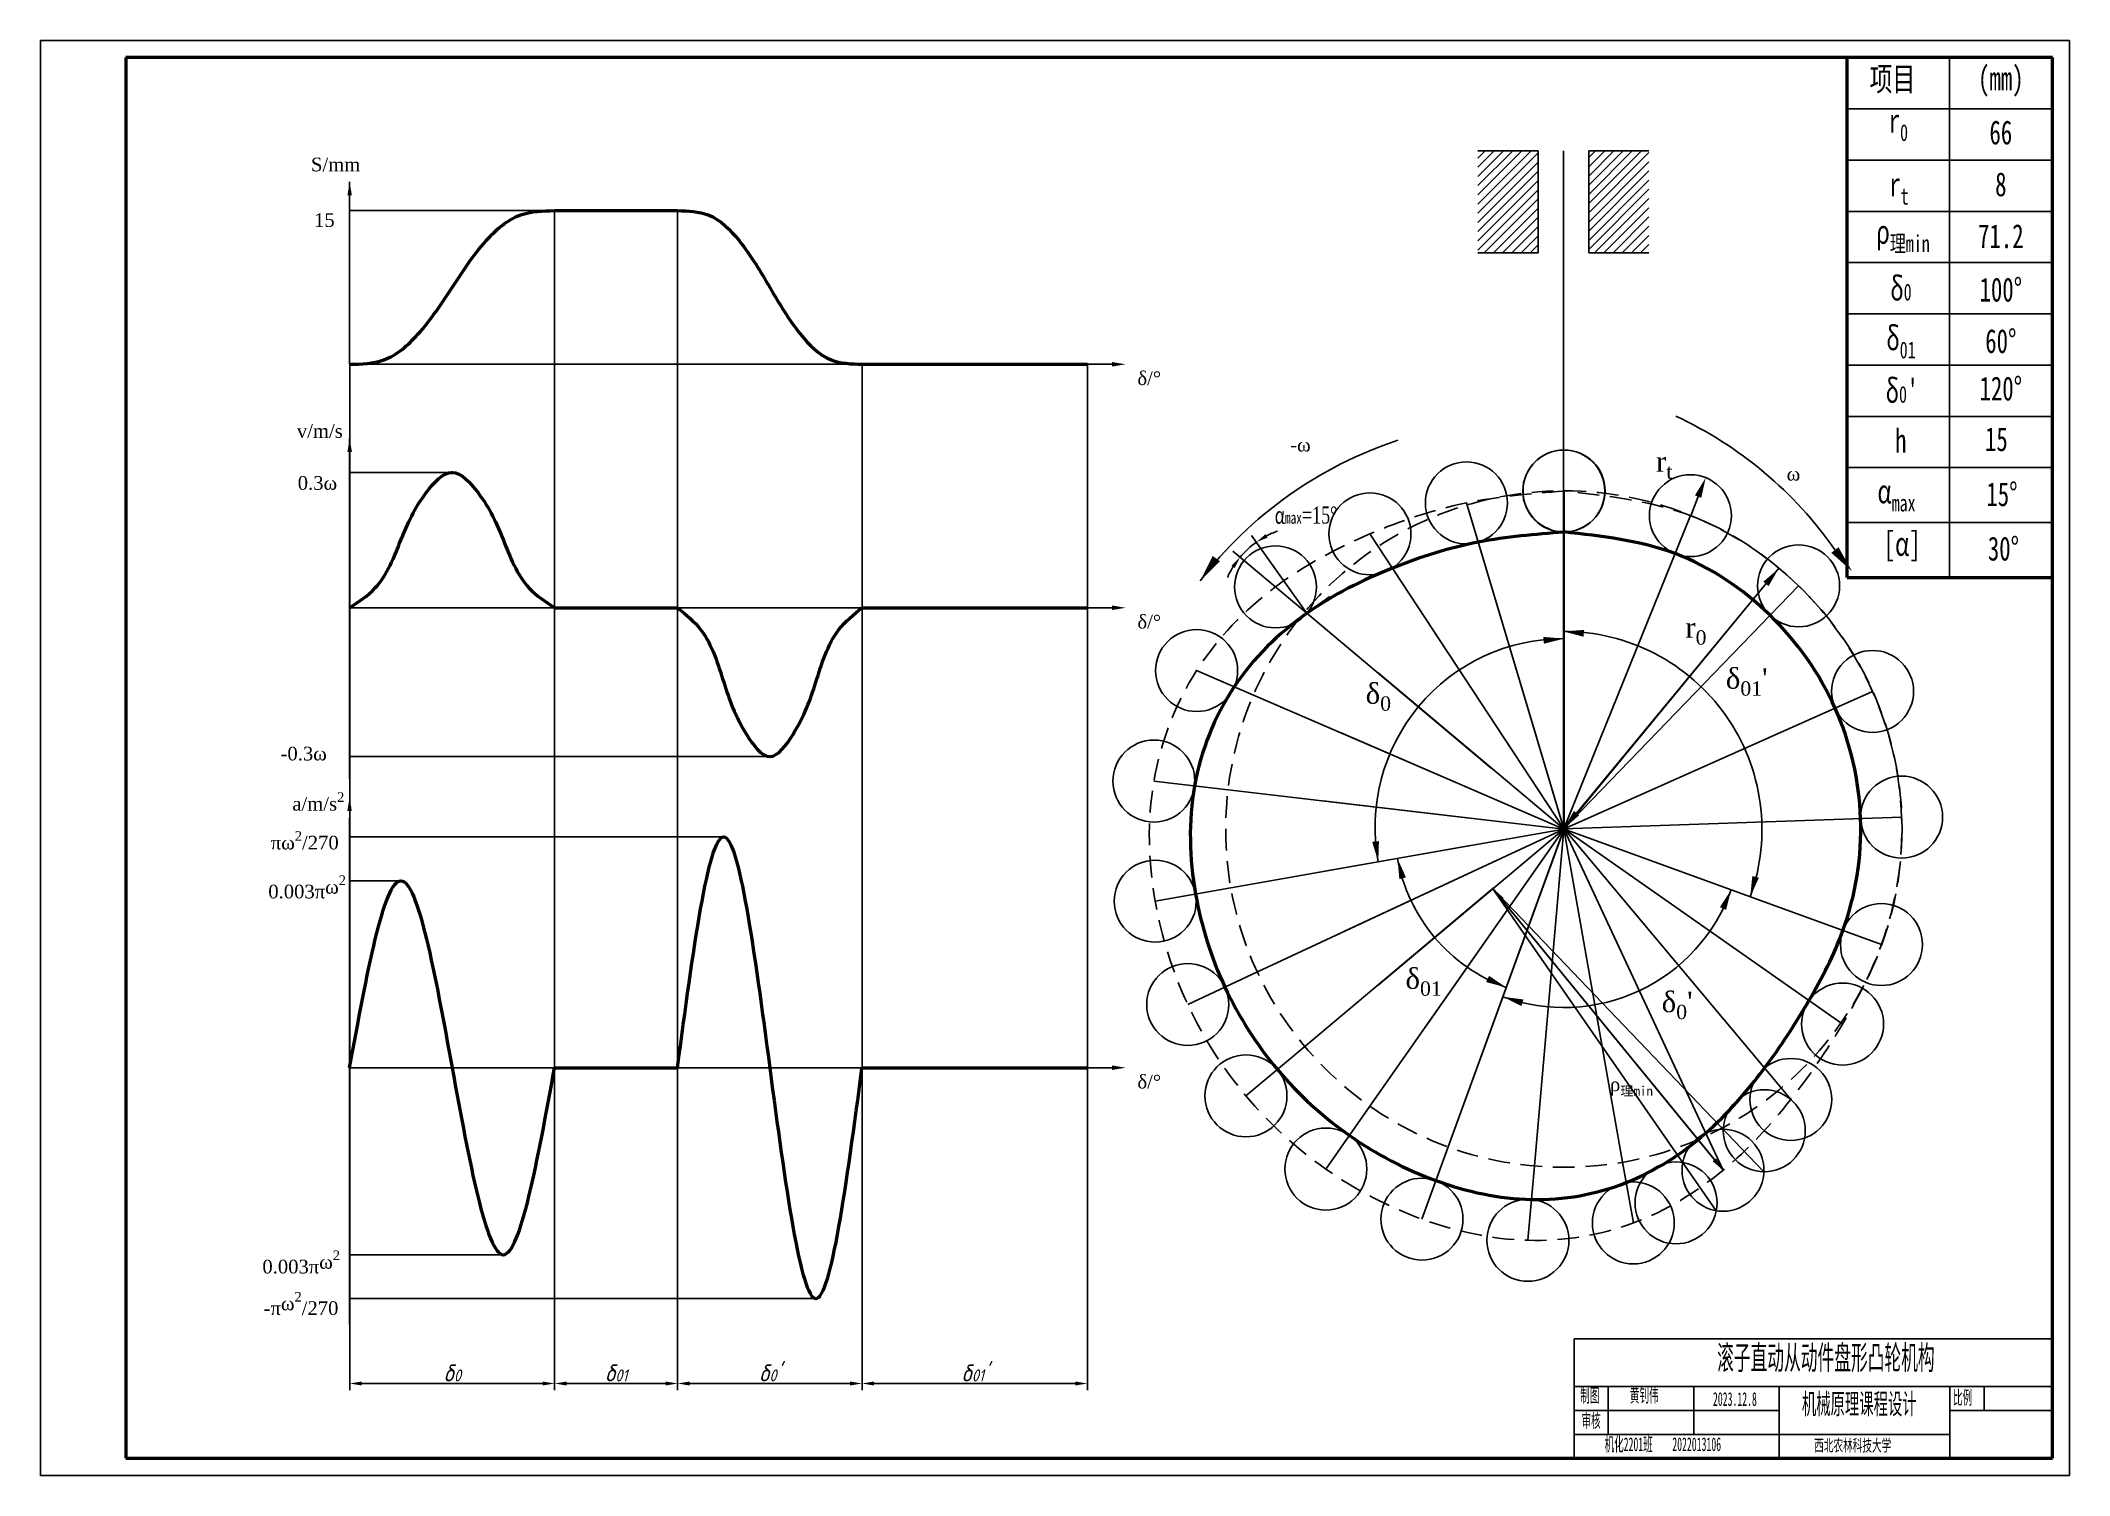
# Model space of a CAD drawing. Header units: millimetres. Extents: x 5611278 to 5611872, y 2504701 to 2505121.
import ezdxf
from ezdxf import colors
from ezdxf.entities.mleader import LeaderData, LeaderLine
from ezdxf.math import Vec2, Vec3

# ---------------------------------------------------------------- set-up
doc = ezdxf.new("R2010")
doc.units = ezdxf.units.MM
doc.linetypes.add('DASHED2', pattern=[9.525, 6.35, -3.175])
doc.layers.add('粗实线', color=7, linetype='Continuous', lineweight=50)
doc.layers.add('细实线', color=7, linetype='Continuous')
doc.layers.add('虚线', color=7, linetype='DASHED2')
doc.styles.get("Standard").update_dxf_attribs({"font": 'arial.ttf'})
doc.styles.add('字母和数字', font='gbeitc.shx', dxfattribs={"width": 0.7, "height": 5})
doc.styles.add('尺寸4', font='times.ttf', dxfattribs={"height": 4})
doc.styles.add('工图', font='', dxfattribs={"width": 0.7})
doc.styles.add('汉字', font='', dxfattribs={"width": 0.7})
doc.styles.get('工图').set_extended_font_data('HYSWLongFangSong')
doc.styles.get('汉字').set_extended_font_data('SimSun')
doc.dimstyles.new('直线', dxfattribs={"dimtxt": 5, "dimasz": 3.5, "dimexe": 2, "dimexo": 0, "dimtad": 1, "dimtxsty": '字母和数字', "dimcen": 2.5, "dimadec": 0, "dimazin": 0, "dimtfac": 1, "dimtmove": 0, "dimatfit": 3, "dimfxl": 1, "dimarcsym": 0})
pattern_1 = [(45, (-9165.804, 9806.847), (-1.34703841816, 1.34703841816), [])]

# ---------------------------------------------------------------- blocks, each defined once
blk = doc.blocks.new('*U19')
at = {"layer": '细实线'}
for p, q in [((65.83, 16.55), (-4.13, 4.21)), ((38.5, 11.73), (-31.67, -0.64)), ((-31.67, -0.64), (-53.83, -4.55))]:
    blk.add_line(p, q, dxfattribs=at)
blk.add_circle((-53.83, -4.55), 12, dxfattribs=at)
blk = doc.blocks.new('*U20')
at = {"layer": '细实线', "color": 0, "linetype": 'ByBlock', "lineweight": -2, "transparency": 16777216}
blk.add_blockref('*U19', (8431069.04, 3742585.31), dxfattribs=at)
for p, rotation in [((8431075.56, 3742568.84), 14.99999999999994), ((8431086.13, 3742554.62), 29.99999999999991), ((8431100.02, 3742543.62), 44.99999999999996), ((8431116.29, 3742536.58), 59.99999999999994)]:
    blk.add_blockref('*U19', p, dxfattribs=dict(at, rotation=rotation))
blk = doc.blocks.new('*U21')
at = {"layer": '细实线'}
blk.add_line((-52.54, 22.95), (40.54, -10.95), dxfattribs=at)
blk.add_circle((40.54, -10.95), 12, dxfattribs=at)
blk = doc.blocks.new('*U22')
at = {"layer": '细实线', "color": 0, "linetype": 'ByBlock', "lineweight": -2, "transparency": 16777216}
for p, rotation in [((8431138.42, 3742658.96), 109.9999999999998), ((8431159.55, 3742653.47), 87.99999999999982), ((8431177.08, 3742640.48), 65.99999999999987), ((8431188.47, 3742621.86), 43.99999999999986), ((8431192.05, 3742600.33), 21.99999999999988)]:
    blk.add_blockref('*U21', p, dxfattribs=dict(at, rotation=rotation))
blk.add_blockref('*U21', (8431187.3, 3742579.02), dxfattribs=at)
blk = doc.blocks.new('*D23')
at = {"layer": 'Defpoints', "color": 0, "transparency": 16777216}
for p in [(5611368.57, 2505026.72), (5611428.57, 2505026.72), (5611428.57, 2504728.38)]:
    blk.add_point(p, dxfattribs=at)
at = {"layer": '细实线', "color": 0, "lineweight": -2, "transparency": 16777216}
for p, q in [((5611368.57, 2505026.72), (5611368.57, 2504726.38)), ((5611428.57, 2505026.72), (5611428.57, 2504726.38)), ((5611372.07, 2504728.38), (5611425.07, 2504728.38))]:
    blk.add_line(p, q, dxfattribs=at)
at = {"layer": '细实线', "color": 0, "transparency": 16777216}
for points in [[(5611372.07, 2504728.96), (5611372.07, 2504727.79), (5611368.57, 2504728.38)], [(5611425.07, 2504728.96), (5611425.07, 2504727.79), (5611428.57, 2504728.38)]]:
    blk.add_solid(points, dxfattribs=at)
at = {"layer": '细实线', "color": 0, "transparency": 16777216, "insert": (5611398.57, 2504731.5), "char_height": 5, "attachment_point": 5, "style": '字母和数字'}
blk.add_mtext('{\\W1;δ\\H0.7x;\\S^ 0;}', dxfattribs=at)
blk = doc.blocks.new('*D24')
at = {"layer": 'Defpoints', "color": 0, "transparency": 16777216}
for p in [(5611428.57, 2505026.72), (5611464.57, 2505026.72), (5611464.57, 2504728.38)]:
    blk.add_point(p, dxfattribs=at)
at = {"layer": '细实线', "color": 0, "lineweight": -2, "transparency": 16777216}
for p, q in [((5611428.57, 2505026.72), (5611428.57, 2504726.38)), ((5611464.57, 2505026.72), (5611464.57, 2504726.38)), ((5611432.07, 2504728.38), (5611461.07, 2504728.38))]:
    blk.add_line(p, q, dxfattribs=at)
at = {"layer": '细实线', "color": 0, "transparency": 16777216}
for points in [[(5611432.07, 2504728.96), (5611432.07, 2504727.79), (5611428.57, 2504728.38)], [(5611461.07, 2504728.96), (5611461.07, 2504727.79), (5611464.57, 2504728.38)]]:
    blk.add_solid(points, dxfattribs=at)
at = {"layer": '细实线', "color": 0, "transparency": 16777216, "insert": (5611446.57, 2504731.5), "char_height": 5, "attachment_point": 5, "style": '字母和数字'}
blk.add_mtext('{\\W1;δ\\H0.7x;\\S^ 01;}', dxfattribs=at)
blk = doc.blocks.new('*D25')
at = {"layer": 'Defpoints', "color": 0, "transparency": 16777216}
for p in [(5611464.57, 2505026.72), (5611518.57, 2505026.72), (5611518.57, 2504728.38)]:
    blk.add_point(p, dxfattribs=at)
at = {"layer": '细实线', "color": 0, "lineweight": -2, "transparency": 16777216}
for p, q in [((5611464.57, 2505026.72), (5611464.57, 2504726.38)), ((5611518.57, 2505026.72), (5611518.57, 2504726.38)), ((5611468.07, 2504728.38), (5611515.07, 2504728.38))]:
    blk.add_line(p, q, dxfattribs=at)
at = {"layer": '细实线', "color": 0, "transparency": 16777216}
for points in [[(5611468.07, 2504728.96), (5611468.07, 2504727.79), (5611464.57, 2504728.38)], [(5611515.07, 2504728.96), (5611515.07, 2504727.79), (5611518.57, 2504728.38)]]:
    blk.add_solid(points, dxfattribs=at)
at = {"layer": '细实线', "color": 0, "transparency": 16777216, "insert": (5611491.57, 2504731.5), "char_height": 5, "attachment_point": 5, "style": '字母和数字'}
blk.add_mtext("{\\W1;δ\\H0.7x;\\S^ 0;\\H1.42857x;'}", dxfattribs=at)
blk = doc.blocks.new('*D26')
at = {"layer": 'Defpoints', "color": 0, "transparency": 16777216}
for p in [(5611518.57, 2505026.72), (5611584.57, 2505026.72), (5611584.57, 2504728.38)]:
    blk.add_point(p, dxfattribs=at)
at = {"layer": '细实线', "color": 0, "lineweight": -2, "transparency": 16777216}
for p, q in [((5611518.57, 2505026.72), (5611518.57, 2504726.38)), ((5611584.57, 2505026.72), (5611584.57, 2504726.38)), ((5611522.07, 2504728.38), (5611581.07, 2504728.38))]:
    blk.add_line(p, q, dxfattribs=at)
at = {"layer": '细实线', "color": 0, "transparency": 16777216}
for points in [[(5611522.07, 2504728.96), (5611522.07, 2504727.79), (5611518.57, 2504728.38)], [(5611581.07, 2504728.96), (5611581.07, 2504727.79), (5611584.57, 2504728.38)]]:
    blk.add_solid(points, dxfattribs=at)
at = {"layer": '细实线', "color": 0, "transparency": 16777216, "insert": (5611551.57, 2504731.5), "char_height": 5, "attachment_point": 5, "style": '字母和数字'}
blk.add_mtext("{\\W1;δ\\H0.7x;\\S^ 01;\\H1.42857x;'}", dxfattribs=at)
blk = doc.blocks.new('*D27')
at = {"layer": 'Defpoints', "color": 0, "transparency": 16777216}
for p in [(5611632.62, 2504976.65), (5611627.18, 2504972.01), (5611630.72, 2504971.86), (5611648.25, 2504954.33), (5611648.74, 2504953.92)]:
    blk.add_point(p, dxfattribs=at)
at = {"layer": '细实线', "color": 0, "lineweight": -2, "transparency": 16777216}
for start, end in [(109.55554, 117.44822), (125.3409, 140), (147.89268, 155.78536)]:
    blk.add_arc((5611648.74, 2504953.92), 25.43, start, end, dxfattribs=at)
at = {"layer": '细实线', "color": 0, "transparency": 16777216}
for points in [[(5611637.32, 2504975.99), (5611636.71, 2504976.98), (5611634.03, 2504974.66)], [(5611626.73, 2504967.78), (5611627.67, 2504967.09), (5611629.26, 2504970.26)]]:
    blk.add_solid(points, dxfattribs=at)
at = {"layer": '细实线', "color": 0, "transparency": 16777216, "insert": (5611648.57, 2504982.52), "char_height": 5, "width": 19.9903, "attachment_point": 5, "rotation": 0.34708, "style": '字母和数字'}
blk.add_mtext('{\\fSimSun|b0|i0|c134|p2;\\C0;α\\H0.7x;\\S^ max;\\fTimes New Roman|b0|i0|c134|p18;\\H1.42857x;\\C256;=15°}', dxfattribs=at)

msp = doc.modelspace()

# ---------------------------------------------------------------- hatches: boundary and pattern name
at = {"layer": '细实线'}
h = msp.add_hatch(dxfattribs=at)
h.set_pattern_fill('ANSI31', color=256, scale=0.6)
h.set_pattern_definition(pattern_1)
h.paths.add_polyline_path([(5611716.538, 2505089.221), (5611698.878, 2505089.221), (5611698.878, 2505059.33), (5611716.538, 2505059.33)])
h = msp.add_hatch(dxfattribs=at)
h.set_pattern_fill('ANSI31', color=256, scale=0.6)
h.set_pattern_definition(pattern_1)
h.paths.add_polyline_path([(5611731.322, 2505059.33), (5611748.981, 2505059.33), (5611748.981, 2505089.221), (5611731.322, 2505089.221)])

# ---------------------------------------------------------------- linework, layer by layer
at = {"layer": '粗实线', "color": 0}
for p, q in [((5611867.075, 2505116.474), (5611303.075, 2505116.474)), ((5611303.075, 2505116.474), (5611303.075, 2504706.474)), ((5611806.995, 2504964.322), (5611806.995, 2505116.474)), ((5611867.075, 2504706.474), (5611867.075, 2505116.474)), ((5611806.995, 2504964.322), (5611866.995, 2504964.322)), ((5611303.075, 2504706.474), (5611867.075, 2504706.474))]:
    msp.add_line(p, q, dxfattribs=at)
at = {"layer": '粗实线'}
for p, q in [((5611428.569, 2505071.72), (5611464.569, 2505071.72)), ((5611518.569, 2505026.72), (5611584.569, 2505026.72)), ((5611428.569, 2504955.446), (5611464.569, 2504955.446)), ((5611518.569, 2504955.446), (5611584.569, 2504955.446)), ((5611428.569, 2504820.809), (5611464.569, 2504820.809)), ((5611518.569, 2504820.809), (5611584.569, 2504820.809))]:
    msp.add_line(p, q, dxfattribs=at)
for points in [[(5611368.569, 2505026.72), (5611378.559, 2505028.003), (5611388.569, 2505035.511), (5611398.569, 2505049.22), (5611408.569, 2505062.93), (5611418.569, 2505070.43), (5611428.569, 2505071.72)], [(5611464.569, 2505071.72), (5611473.569, 2505070.43), (5611482.569, 2505062.93), (5611491.569, 2505049.22), (5611500.569, 2505035.511), (5611509.569, 2505028.011), (5611518.569, 2505026.72)], [(5611368.569, 2504955.446), (5611376.069, 2504961.245), (5611383.569, 2504975.246), (5611391.069, 2504989.246), (5611398.569, 2504995.046), (5611406.069, 2504989.246), (5611413.569, 2504975.246), (5611421.069, 2504961.245), (5611428.569, 2504955.446)], [(5611724.045, 2504977.607), (5611698.973, 2504974.645), (5611673.878, 2504967.051), (5611648.823, 2504953.849), (5611627.566, 2504932.322), (5611615.947, 2504903.321), (5611616.227, 2504871.659), (5611624.824, 2504844.396), (5611640.185, 2504820.287), (5611661.262, 2504800.976), (5611686.619, 2504787.778), (5611714.579, 2504782.243), (5611742.316, 2504787.192), (5611765.58, 2504801.67), (5611782.795, 2504820.715), (5611795.828, 2504840.466), (5611805.771, 2504860.987), (5611810.947, 2504893.752), (5611803.473, 2504926.07), (5611784.436, 2504953.235), (5611756.609, 2504971.291), (5611724.045, 2504977.668)], [(5611464.569, 2504955.446), (5611471.319, 2504949.066), (5611478.069, 2504933.666), (5611484.819, 2504918.265), (5611491.569, 2504911.886), (5611498.319, 2504918.265), (5611505.069, 2504933.666), (5611511.819, 2504949.066), (5611518.569, 2504955.446)], [(5611464.569, 2504820.809), (5611478.069, 2504888.399), (5611491.569, 2504820.809), (5611505.069, 2504753.219), (5611518.569, 2504820.809)], [(5611368.569, 2504820.809), (5611383.569, 2504875.529), (5611398.569, 2504820.809), (5611413.569, 2504766.089), (5611428.569, 2504820.809)]]:
    msp.add_spline(points, degree=3, dxfattribs=at)
at = {"layer": '细实线'}
for p, q in [((5611872.075, 2505121.474), (5611278.075, 2505121.474)), ((5611278.075, 2505121.474), (5611278.075, 2504701.474)), ((5611872.075, 2504701.474), (5611872.075, 2505121.474)), ((5611716.538, 2505089.221), (5611698.878, 2505089.221)), ((5611716.538, 2505089.221), (5611716.538, 2505059.33)), ((5611723.93, 2504890.604), (5611723.93, 2505089.221)), ((5611731.322, 2505089.221), (5611748.981, 2505089.221)), ((5611731.322, 2505089.221), (5611731.322, 2505059.33)), ((5611428.569, 2505071.72), (5611368.569, 2505071.72)), ((5611428.569, 2505071.72), (5611428.569, 2505026.72)), ((5611464.569, 2505071.72), (5611464.569, 2505026.72)), ((5611716.538, 2505059.33), (5611698.878, 2505059.33)), ((5611731.322, 2505059.33), (5611748.981, 2505059.33)), ((5611500.569, 2505035.511), (5611500.569, 2505035.511)), ((5611368.569, 2505026.72), (5611368.569, 2505032.93)), ((5611368.569, 2505026.72), (5611563.672, 2505026.72)), ((5611368.569, 2505026.72), (5611378.559, 2505026.72)), ((5611404.569, 2505026.72), (5611422.569, 2505026.72)), ((5611422.569, 2505026.72), (5611440.569, 2505026.72)), ((5611422.569, 2505026.72), (5611428.569, 2505026.72)), ((5611440.569, 2505026.72), (5611458.569, 2505026.72)), ((5611458.569, 2505026.72), (5611476.569, 2505026.72)), ((5611458.569, 2505026.72), (5611464.569, 2505026.72)), ((5611476.569, 2505026.72), (5611494.569, 2505026.72)), ((5611494.569, 2505026.72), (5611512.569, 2505026.72)), ((5611512.569, 2505026.72), (5611530.569, 2505026.72)), ((5611512.569, 2505026.72), (5611518.569, 2505026.72)), ((5611530.569, 2505026.72), (5611548.569, 2505026.72)), ((5611548.569, 2505026.72), (5611566.569, 2505026.72)), ((5611566.569, 2505026.72), (5611584.569, 2505026.72)), ((5611368.569, 2504905.352), (5611368.569, 2505005.023)), ((5611398.569, 2504995.046), (5611368.569, 2504995.046)), ((5611398.569, 2504995.046), (5611398.569, 2504995.396)), ((5611724.113, 2504918.455), (5611724.113, 2504989.488)), ((5611695.716, 2504985.523), (5611695.531, 2504986.141)), ((5611716.143, 2504917.291), (5611695.716, 2504985.523)), ((5611648.739, 2504953.92), (5611632.62, 2504976.652)), ((5611669.699, 2504973.405), (5611667.284, 2504977.077)), ((5611648.249, 2504954.331), (5611627.185, 2504972.006)), ((5611708.842, 2504913.89), (5611669.699, 2504973.405)), ((5611368.569, 2504955.446), (5611368.569, 2504965.346)), ((5611646.099, 2504952.048), (5611655.56, 2504958.757)), ((5611724.097, 2504890.705), (5611703.725, 2504958.754)), ((5611724.108, 2504890.705), (5611724.108, 2504961.738)), ((5611368.569, 2504955.446), (5611583.179, 2504955.446)), ((5611702.823, 2504908.538), (5611648.249, 2504954.331)), ((5611648.739, 2504953.92), (5611648.739, 2504953.92)), ((5611724.087, 2504890.702), (5611685.053, 2504950.05)), ((5611633.171, 2504929.904), (5611616.547, 2504937.075)), ((5611724.078, 2504890.697), (5611669.663, 2504936.356)), ((5611698.592, 2504901.684), (5611633.171, 2504929.904)), ((5611724.071, 2504890.689), (5611658.847, 2504918.823)), ((5611491.569, 2504911.886), (5611368.569, 2504911.886)), ((5611625.736, 2504902.177), (5611604.028, 2504904.714)), ((5611696.504, 2504893.905), (5611625.736, 2504902.177)), ((5611724.066, 2504890.679), (5611653.513, 2504898.925)), ((5611368.569, 2504893.886), (5611368.569, 2504745.646)), ((5611478.069, 2504888.399), (5611368.569, 2504888.399)), ((5611724.108, 2504890.721), (5611690.207, 2504797.638)), ((5611724.094, 2504890.746), (5611715.44, 2504792.06)), ((5611723.991, 2504890.789), (5611805.129, 2504833.952)), ((5611724.02, 2504890.789), (5611787.682, 2504814.888)), ((5611724.048, 2504890.781), (5611765.897, 2504800.99)), ((5611724.073, 2504890.767), (5611741.256, 2504793.204)), ((5611383.569, 2504875.529), (5611368.569, 2504875.529)), ((5611768.68, 2504778.958), (5611703.07, 2504873.517)), ((5611782.645, 2504790.37), (5611703.07, 2504873.517)), ((5611703.07, 2504873.517), (5611770.652, 2504790.795)), ((5611805.129, 2504833.952), (5611805.657, 2504833.582)), ((5611368.569, 2504820.809), (5611590.253, 2504820.809)), ((5611368.569, 2504820.809), (5611423.289, 2504820.809)), ((5611368.569, 2504820.809), (5611413.569, 2504820.809)), ((5611368.569, 2504820.809), (5611383.569, 2504820.809)), ((5611383.569, 2504820.809), (5611398.569, 2504820.809)), ((5611518.569, 2504820.809), (5611450.979, 2504820.809)), ((5611464.569, 2504820.809), (5611478.069, 2504820.809)), ((5611491.569, 2504820.809), (5611505.069, 2504820.809)), ((5611787.682, 2504814.888), (5611790.508, 2504811.522)), ((5611765.897, 2504800.99), (5611770.652, 2504790.795)), ((5611715.44, 2504792.06), (5611713.531, 2504770.289)), ((5611741.256, 2504793.204), (5611744.401, 2504775.374)), ((5611413.569, 2504766.089), (5611368.569, 2504766.089)), ((5611505.069, 2504753.219), (5611368.569, 2504753.219)), ((5611727.075, 2504741.474), (5611727.075, 2504706.474)), ((5611278.075, 2504701.474), (5611872.075, 2504701.474))]:
    msp.add_line(p, q, dxfattribs=at)
at = {"layer": '细实线', "color": 0}
for p, q in [((5611836.995, 2505116.474), (5611836.995, 2504964.322)), ((5611806.995, 2505101.474), (5611866.995, 2505101.474)), ((5611806.995, 2505086.474), (5611866.995, 2505086.474)), ((5611806.995, 2505071.474), (5611866.995, 2505071.474)), ((5611806.995, 2505056.474), (5611866.995, 2505056.474)), ((5611806.995, 2505041.474), (5611866.995, 2505041.474)), ((5611866.995, 2505026.474), (5611806.995, 2505026.474)), ((5611806.995, 2505011.474), (5611866.995, 2505011.474)), ((5611806.995, 2504996.474), (5611866.995, 2504996.474)), ((5611866.995, 2504980.398), (5611806.995, 2504980.398)), ((5611727.075, 2504741.474), (5611867.075, 2504741.474)), ((5611727.075, 2504727.474), (5611867.075, 2504727.474)), ((5611737.075, 2504713.474), (5611737.075, 2504727.474)), ((5611762.075, 2504713.474), (5611762.075, 2504727.474)), ((5611787.075, 2504706.474), (5611787.075, 2504727.474)), ((5611837.075, 2504706.474), (5611837.075, 2504727.474)), ((5611847.075, 2504720.474), (5611847.075, 2504727.474)), ((5611727.075, 2504720.474), (5611787.075, 2504720.474)), ((5611837.075, 2504720.474), (5611867.075, 2504720.474)), ((5611727.075, 2504713.474), (5611837.075, 2504713.474))]:
    msp.add_line(p, q, dxfattribs=at)
at = {"layer": '细实线', "linetype": 'ByBlock', "lineweight": -2}
for points in [[(5611368.569, 2505080.145), (5611368.569, 2505026.72)], [(5611591.75, 2505026.72), (5611584.569, 2505026.72)], [(5611368.569, 2505001.023), (5611368.569, 2504955.446)], [(5611763.356, 2504987.978), (5611761.253, 2504982.361)], [(5611727.791, 2504895.357), (5611787.04, 2504967.056)], [(5611783.227, 2504962.423), (5611724.028, 2504890.501)], [(5611591.75, 2504955.446), (5611584.569, 2504955.446)], [(5611768.122, 2504793.892), (5611703.07, 2504873.517)], [(5611705.849, 2504870.158), (5611770.652, 2504790.795)], [(5611591.75, 2504820.809), (5611584.569, 2504820.809)]]:
    msp.add_lwpolyline(points, dxfattribs=at)
at = {"layer": '细实线'}
for centre in [(5611724.113, 2504989.668), (5611695.531, 2504986.141), (5611667.284, 2504977.077), (5611639.631, 2504961.563), (5611616.547, 2504937.075), (5611604.028, 2504904.714), (5611805.657, 2504833.582), (5611790.508, 2504811.522), (5611782.747, 2504802.37), (5611770.652, 2504790.795), (5611756.902, 2504781.254), (5611744.401, 2504775.374), (5611713.531, 2504770.289)]:
    msp.add_circle(centre, 12, dxfattribs=at)
for centre, radius, start, end in [((5611708.19, 2504906.384), 115.85, 34.715176, 65.191498), ((5611712.937, 2504890.467), 120.006, 108.202382, 142.592894), ((5611723.93, 2504891.264), 55.148, 89.80981, 190.633717), ((5611724.028, 2504890.501), 58.028, 106.538347, 106.543343), ((5611724.028, 2504890.501), 58.028, 340.226853, 90.096737), ((5611724.028, 2504890.501), 52.074, 106.523684, 106.529243), ((5611724.028, 2504890.501), 52.074, 89.906381, 90.107797), ((5611724.108, 2504890.893), 49.556, 89.994194, 90.205846), ((5611724.028, 2504890.501), 58.028, 123.170575, 123.17557), ((5611724.028, 2504890.501), 52.074, 123.151974, 123.157532), ((5611724.108, 2504890.893), 49.556, 106.734992, 106.74083), ((5611724.028, 2504890.501), 58.028, 139.815528, 139.820518), ((5611724.108, 2504890.893), 49.556, 123.468968, 123.474805), ((5611724.028, 2504890.501), 52.074, 139.794444, 139.799997), ((5611724.108, 2504890.893), 49.556, 140.190435, 140.196268), ((5611724.028, 2504890.501), 58.028, 156.47503, 156.480013), ((5611724.028, 2504890.501), 52.074, 156.453125, 156.458671), ((5611724.108, 2504890.893), 49.556, 156.894789, 156.900615), ((5611724.028, 2504890.501), 58.028, 173.149683, 173.154656), ((5611724.028, 2504890.501), 52.074, 173.128689, 173.134227), ((5611724.108, 2504890.893), 49.556, 173.578862, 173.58468), ((5611724.028, 2504890.501), 58.028, 189.838816, 189.843779), ((5611724.028, 2504890.501), 52.074, 189.820388, 189.825917), ((5611724.108, 2504890.893), 49.556, 190.241193, 250.056527), ((5611724.028, 2504890.501), 52.074, 204.846186, 204.851716), ((5611724.028, 2504890.501), 52.074, 249.978234, 340.254102), ((5611724.028, 2504890.501), 58.028, 204.861967, 204.86693), ((5611723.93, 2504891.264), 55.148, 205.61599, 205.621212), ((5611724.028, 2504890.501), 52.074, 219.882854, 219.888384), ((5611724.028, 2504890.501), 58.028, 219.894873, 219.899836), ((5611723.93, 2504891.264), 55.148, 220.561871, 220.567093), ((5611723.93, 2504891.264), 55.148, 235.469827, 235.475049), ((5611724.028, 2504890.501), 52.074, 234.927893, 234.933423), ((5611724.028, 2504890.501), 58.028, 234.935291, 234.940254), ((5611723.93, 2504891.264), 55.148, 250.346132, 250.355355), ((5611724.028, 2504890.501), 58.028, 249.980466, 249.988527)]:
    msp.add_arc(centre, radius, start, end, dxfattribs=at)
msp.add_point((5611648.823, 2504953.849), dxfattribs=at)
msp.add_point((5611648.823, 2504953.849), dxfattribs=at)
for points in [[(5611591.75, 2505027.387), (5611595.75, 2505026.72), (5611591.75, 2505026.053)], [(5611367.902, 2505001.023), (5611368.569, 2505005.023), (5611369.236, 2505001.023)], [(5611762.429, 2504988.353), (5611765.604, 2504993.541), (5611764.283, 2504987.604)], [(5611623.397, 2504969.052), (5611617.612, 2504963.367), (5611621.241, 2504970.621)], [(5611804.457, 2504973.196), (5611808.432, 2504966.126), (5611802.379, 2504971.525)], [(5611782.455, 2504963.059), (5611787.04, 2504967.056), (5611783.999, 2504961.787)], [(5611591.75, 2504956.112), (5611595.75, 2504955.446), (5611591.75, 2504954.779)], [(5611718.051, 2504946.914), (5611724.113, 2504946.411), (5611718.216, 2504944.921)], [(5611729.811, 2504946.975), (5611723.93, 2504948.528), (5611729.997, 2504948.966)], [(5611367.874, 2504895.931), (5611368.541, 2504899.931), (5611369.207, 2504895.931)], [(5611728.562, 2504894.72), (5611723.969, 2504890.732), (5611727.02, 2504895.994)], [(5611669.917, 2504887.172), (5611669.729, 2504881.092), (5611667.935, 2504886.905)], [(5611675.896, 2504876.02), (5611675.343, 2504882.077), (5611677.83, 2504876.526)], [(5611781.156, 2504876.406), (5611778.634, 2504870.871), (5611779.225, 2504876.925)], [(5611705.332, 2504869.737), (5611703.319, 2504873.257), (5611706.365, 2504870.58)], [(5611769.733, 2504867.803), (5611773.04, 2504872.908), (5611771.567, 2504867.006)], [(5611702.157, 2504847.704), (5611707.205, 2504844.309), (5611701.329, 2504845.883)], [(5611711.645, 2504838.866), (5611706.199, 2504841.575), (5611712.23, 2504840.779)], [(5611591.75, 2504821.476), (5611595.75, 2504820.809), (5611591.75, 2504820.142)], [(5611768.638, 2504794.314), (5611770.652, 2504790.795), (5611767.605, 2504793.471)]]:
    msp.add_solid(points, dxfattribs=at)
at = {"layer": '虚线'}
msp.add_circle((5611724.064, 2504890.668), 99, dxfattribs=at)
msp.add_spline([(5611724.048, 2504989.607), (5611695.531, 2504986.141), (5611667.284, 2504977.077), (5611639.631, 2504961.563), (5611616.547, 2504937.075), (5611604.028, 2504904.714), (5611604.409, 2504869.575), (5611613.949, 2504839.325), (5611630.992, 2504812.574), (5611654.379, 2504791.146), (5611682.514, 2504776.501), (5611713.531, 2504770.289), (5611744.401, 2504775.374), (5611770.652, 2504790.795), (5611790.508, 2504811.522), (5611805.657, 2504833.582), (5611817.046, 2504856.881), (5611822.94, 2504894.169), (5611814.436, 2504930.949), (5611792.774, 2504961.865), (5611761.107, 2504982.416), (5611724.113, 2504989.668)], degree=3, dxfattribs=at)

# ---------------------------------------------------------------- block references
at = {"layer": '细实线'}
for name in ['*U22', '*U20']:
    msp.add_blockref(name, (-2819410.799, -1237711.193), dxfattribs=at)

# ---------------------------------------------------------------- texts
at = {"layer": '细实线', "color": 0}
for s, width, gutter_width, heights, insert, char_height, attachment_point, style in [('{\\fSimSun|b0|i0|c134|p2;项目}', 30, 10, [0], (5611813.564, 2505113.739), 7, 1, '汉字'), ('\\pxqc;(mm)', 30, 10, [7], (5611851.995, 2505109.474), 7, 5, '汉字'), ('\\A1;\\pxqc;r{\\H0.7x;\\S^ 0;}', 30, 10, [0], (5611806.995, 2505101.474), 7, 1, '汉字'), ('\\pxqc;66', 30, 10, [0], (5611836.995, 2505098.095), 7, 1, '汉字'), ('\\pxqc;8', 30, 10, [0], (5611836.995, 2505082.916), 7, 1, '汉字'), ('\\A1;\\pxqc;r{\\H0.7x;\\S^ t;}', 30, 10, [0], (5611807.182, 2505082.838), 7, 1, '汉字'), ('\\A1;\\pxqc;ρ{\\fSimSun|b0|i0|c134|p2;\\H0.7x;\\S^ 理min;}', 30, 10, [0], (5611808.3, 2505068.998), 7, 1, '汉字'), ('\\pxqc;71.2', 30, 10, [0], (5611836.995, 2505067.737), 7, 1, '汉字'), ('\\pxqc;δ{\\H0.7x;\\S^ 0;}', 30, 10, [0], (5611807.741, 2505052.394), 7, 1, '汉字'), ('\\pxqc;100°', 30, 10, [0], (5611836.995, 2505052.078), 7, 1, '汉字'), ('\\A1;\\pxqc;δ{\\H0.7x;\\S^ 01;}', 30, 10, [0], (5611807.741, 2505037.84), 7, 1, '汉字'), ('\\pxqc;60°', 30, 10, [0], (5611836.995, 2505037.03), 7, 1, '汉字'), ("\\pxqc;δ{\\H0.7x;\\S^ 0;\\H1.42857x;'}", 30, 10, [0], (5611808.034, 2505022.458), 7, 1, '汉字'), ('\\pxqc;120°', 30, 10, [0], (5611836.995, 2505023.129), 7, 1, '汉字'), ('\\pxqc;h', 30, 20, [0], (5611807.7, 2505007.852), 7, 1, '汉字'), ('15', 30, 20, [0], (5611847.353, 2505008.307), 7, 1, '汉字'), ('\\A1;α{\\H0.7x;\\S^ max;}', 30, 20, [0], (5611815.86, 2504993.031), 7, 1, '汉字'), ('15°', 30, 20, [0], (5611847.761, 2504992.199), 7, 1, '汉字'), ('\\A1;[α]', 30, 20, [0], (5611817.69, 2504977.66), 7, 1, '汉字'), ('30°', 30, 20, [0], (5611848.189, 2504976.273), 7, 1, '汉字'), ('滚子直动从动件盘形凸轮机构', 71.44566, 12.5, [0], (5611768.914, 2504739.478), 7, 1, '工图'), ('制图', 7.24014, 12.5, [0], (5611728.855, 2504726.907), 4, 1, '工图'), ('黄钊伟', 18.6999, 12.5, [0], (5611743.402, 2504726.951), 4, 1, '工图'), ('机械原理课程设计', 34.94885, 12.5, [0], (5611793.756, 2504725.437), 6, 1, '工图'), ('比例', 8.31894, 12.5, [0], (5611838.004, 2504726.276), 4, 1, '工图'), ('审核', 6.26652, 12.5, [0], (5611729.229, 2504719.495), 4, 1, '工图'), ('机化2201班    2022013106', 45.62105, 12.5, [0], (5611735.98, 2504712.605), 4, 1, '工图'), ('西北农林科技大学', 35.16905, 12.5, [0], (5611797.363, 2504712.035), 3.5, 1, '工图')]:
    msp.add_mtext_dynamic_manual_height_columns(s, width=width, gutter_width=gutter_width, heights=heights, dxfattribs=dict(at, insert=insert, char_height=char_height, attachment_point=attachment_point, style=style))
at = {"layer": '细实线', "attachment_point": 1}
for s, width, insert, char_height, style in [('S/mm', 15.3682, (5611357.249, 2505087.198), 4, '尺寸4'), ('15', 18.92716, (5611358.132, 2505070.927), 4, '尺寸4'), ('\\A1;δ/°', 14.42358, (5611599.204, 2505024.65), 4, '尺寸4'), ('v/m/s', 19.56766, (5611353.111, 2505009.187), 4, '尺寸4'), ('-ω', 18.6339, (5611643.94, 2505005.174), 4, '尺寸4'), ('\\A1;r{\\H0.7x;\\S^ t;}', 12.05259, (5611751.031, 2505001.262), 6, '尺寸4'), ('0.3ω', 38.79498, (5611353.366, 2504993.985), 4, '尺寸4'), ('ω', 21.99842, (5611789.287, 2504996.661), 4, '尺寸4'), ('\\A1;δ/°', 14.42358, (5611599.204, 2504953.375), 4, '尺寸4'), ('\\A1;r{\\H0.7x;\\S^ 0;}', 10.75075, (5611759.624, 2504952.688), 6, '尺寸4'), ('\\A1;δ{\\H0.7x;\\S^ 0;}', 12.26358, (5611666.017, 2504933.346), 6, '尺寸4'), ("\\A1;δ{\\H0.7x;\\S^ 01;}'", 9.22411, (5611771.467, 2504937.755), 6, '尺寸4'), ('-0.3ω', 21.72114, (5611348.336, 2504914.768), 4, '尺寸4'), ('\\A1;a/m/s{\\H0.7x;\\S2^ ;}', 27.41886, (5611351.796, 2504901.432), 4, '尺寸4'), ('\\A1;πω{\\H0.7x;\\S2^ ;}/270', 27.21089, (5611345.479, 2504890.063), 4, '尺寸4'), ('0.003π{\\A1;ω\\H0.7x;\\S2^ ;}', 37.0539, (5611344.75, 2504877.107), 4, '尺寸4'), ('\\A1;δ{\\H0.7x;\\S^ 01;}', 13.88467, (5611677.679, 2504849.91), 6, '尺寸4'), ("\\A1;δ{\\H0.7x;\\S^ 0;\\H1.42857x;'}", 12.67681, (5611752.696, 2504843.069), 6, '尺寸4'), ('\\A1;δ/°', 14.42358, (5611599.204, 2504818.739), 4, '尺寸4'), ('\\A1;ρ{\\fSimSun|b0|i0|c134|p2;\\H0.7x;\\S^ 理min;}', 10.85346, (5611737.58, 2504817.973), 4, '尺寸4'), ('0.003π{\\A1;ω\\H0.7x;\\S2^ ;}', 37.0539, (5611343.015, 2504767.321), 4, '尺寸4'), ('2023.12.8', 25, (5611767.712, 2504725.835), 4, '工图')]:
    msp.add_mtext_dynamic_manual_height_columns(s, width=width, gutter_width=20, heights=[0], dxfattribs=dict(at, insert=insert, char_height=char_height, style=style))
at = {"layer": '细实线', "insert": (5611343.387, 2504755.158), "char_height": 4, "width": 13.89603, "attachment_point": 1, "style": '尺寸4'}
msp.add_mtext('-π{\\A1;ω\\H0.7x;\\S2^ ;}/270', dxfattribs=at)

# ---------------------------------------------------------------- dimensions: what is measured, and where the dimension line sits
at = {"layer": '细实线'}
for base, p1, p2, text, picture, middle in [((5611428.569, 2504728.375), (5611368.569, 2505026.72), (5611428.569, 2505026.72), '{\\W1;δ\\H0.7x;\\S^ 0;}', '*D23', (5611398.569, 2504731.5)), ((5611464.569, 2504728.375), (5611428.569, 2505026.72), (5611464.569, 2505026.72), '{\\W1;δ\\H0.7x;\\S^ 01;}', '*D24', (5611446.569, 2504731.5)), ((5611518.569, 2504728.375), (5611464.569, 2505026.72), (5611518.569, 2505026.72), "{\\W1;δ\\H0.7x;\\S^ 0;\\H1.42857x;'}", '*D25', (5611491.569, 2504731.5)), ((5611584.569, 2504728.375), (5611518.569, 2505026.72), (5611584.569, 2505026.72), "{\\W1;δ\\H0.7x;\\S^ 01;\\H1.42857x;'}", '*D26', (5611551.569, 2504731.5))]:
    dim = msp.add_linear_dim(base=base, p1=p1, p2=p2, text=text, dimstyle='直线', dxfattribs=at)
    dim.commit()
    dim.dimension.update_dxf_attribs({"geometry": picture, "text_midpoint": middle})
dim = msp.add_angular_dim_2l(base=(5611630.723, 2504971.864), line1=((5611648.739, 2504953.92), (5611632.62, 2504976.652)), line2=((5611648.249, 2504954.331), (5611627.185, 2504972.006)), text='{\\fSimSun|b0|i0|c134|p2;\\C0;α\\H0.7x;\\S^ max;\\fTimes New Roman|b0|i0|c134|p18;\\H1.42857x;\\C256;=<>}', dimstyle='直线', dxfattribs=at)
dim.commit()
dim.dimension.update_dxf_attribs({"geometry": '*D27', "text_midpoint": (5611648.585, 2504979.347), "dimtype": 162})

# ---------------------------------------------------------------- leaders
ml = msp.add_multileader_mtext('Standard', dxfattribs=at)
ml.set_content('', color=256)
ml.set_leader_properties()
ml.build(insert=Vec2(0, 0))
ctx = ml.context
ctx.base_point, ctx.plane_origin = Vec3(5611376.569, 2505026.72), Vec3(5611368.569, 2505080.145)
notes = []
notes.append((ctx, [(0, (1, 1, 0), (5611368.569, 2505026.72), (1, 0), 8, [(0, [(5611368.569, 2505080.145)], 0, [])])]))
ctx.mtext.insert, ctx.mtext.flow_direction = Vec3(5611378.569, 2505028.72), 5
for ctx, leaders in notes:
    for number, flags, end, landing, length, lines in leaders:
        leader = LeaderData()
        leader.index, (leader.has_last_leader_line, leader.has_dogleg_vector, leader.attachment_direction) = number, flags
        leader.last_leader_point, leader.dogleg_vector, leader.dogleg_length = Vec3(end), Vec3(landing), length
        for number, points, colour, breaks in lines:
            line = LeaderLine()
            line.index, line.vertices, line.color, line.breaks = number, Vec3.list(points), colors.encode_raw_color(colour), breaks
            leader.lines.append(line)
        ctx.leaders.append(leader)

doc.saveas('drawing.dxf')
